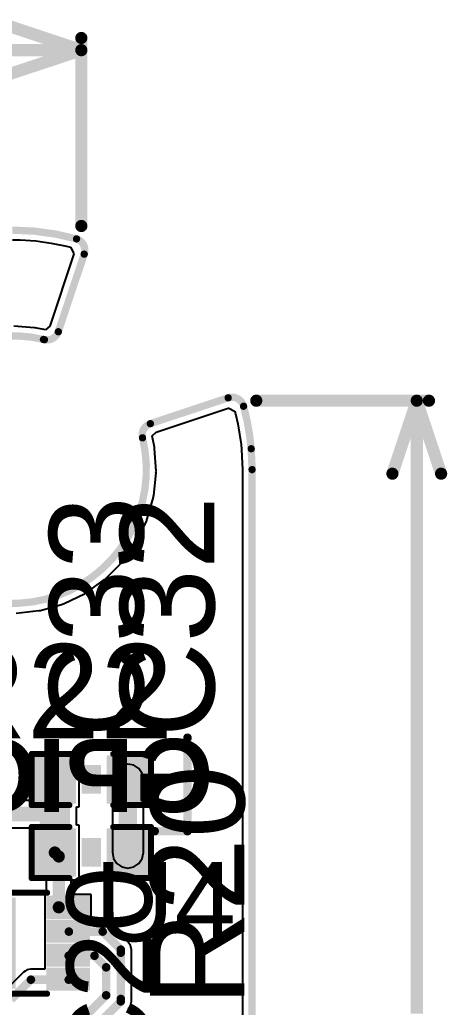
# Model space of a CAD drawing. Header units: inches. Extents: x -1 to 13, y -1.6 to 0.5.
# Drawn here: x 2.899 to 3.25, y -0.363 to 0.449 of the extents above; entities that cross this region are included whole.
import ezdxf

# ---------------------------------------------------------------- set-up
doc = ezdxf.new("R2010")
doc.units = ezdxf.units.IN
doc.header["$MEASUREMENT"] = 0
for name, color, linetype in [('Board_outline', 216, 'Continuous'), ('Bottom Layer', 5, 'Continuous'), ('Bottom Overlay', 54, 'Continuous'), ('Dimensions', 6, 'Continuous'), ('Top Glue Points', 56, 'Continuous'), ('Top Layer', 1, 'Continuous'), ('Top Overlay', 2, 'Continuous'), ('Top Paste', 8, 'Continuous'), ('Top Solder', 216, 'Continuous')]:
    doc.layers.add(name, color=color, linetype=linetype)
doc.styles.add('Arial', font='', dxfattribs={"height": 0.2})
doc.styles.add('Arial_Bold', font='', dxfattribs={"height": 0.2})
doc.styles.get('Arial').set_extended_font_data('Arial')
doc.styles.get('Arial_Bold').set_extended_font_data('Arial', bold=True)

# ---------------------------------------------------------------- blocks, each defined once
blk = doc.blocks.new('CAP_0603_49')
at = {"layer": 'Top Layer'}
for points in [[(-0.015, 0.0175), (-0.015, -0.0175), (-0.045, -0.0175), (-0.045, 0.0175)], [(0.045, 0.0175), (0.045, -0.0175), (0.015, -0.0175), (0.015, 0.0175)]]:
    blk.add_hatch(color=1, dxfattribs=at).paths.add_polyline_path(points)
at = {"layer": 'Top Paste'}
for points in [[(-0.015, 0.0175), (-0.015, -0.0175), (-0.045, -0.0175), (-0.045, 0.0175)], [(0.045, 0.0175), (0.045, -0.0175), (0.015, -0.0175), (0.015, 0.0175)]]:
    blk.add_hatch(color=8, dxfattribs=at).paths.add_polyline_path(points)
at = {"layer": 'Top Solder'}
for points in [[(-0.01264, 0.01986), (-0.01264, -0.01986), (-0.04736, -0.01986), (-0.04736, 0.01986)], [(0.04736, 0.01986), (0.04736, -0.01986), (0.01264, -0.01986), (0.01264, 0.01986)]]:
    blk.add_hatch(color=216, dxfattribs=at).paths.add_polyline_path(points)
at = {"layer": 'Top Overlay', "const_width": 0.005}
for points in [[(-0.049, 0.021), (-0.049, -0.021)], [(-0.018, 0.021), (-0.049, 0.021)], [(0.049, 0.021), (0.018, 0.021)], [(0.049, 0.021), (0.049, -0.021)], [(-0.018, -0.021), (-0.049, -0.021)], [(0.049, -0.021), (0.018, -0.021)]]:
    blk.add_lwpolyline(points, dxfattribs=at)
at = {"layer": 'Top Overlay', "const_width": 0.0025}
for points in [[(-0.05025, 0.021, 1), (-0.04775, 0.021, 1)], [(-0.05025, 0.021, 1), (-0.04775, 0.021, 1)], [(-0.01925, 0.021, 1), (-0.01675, 0.021, 1)], [(0.01675, 0.021, 1), (0.01925, 0.021, 1)], [(0.04775, 0.021, 1), (0.05025, 0.021, 1)], [(0.04775, 0.021, 1), (0.05025, 0.021, 1)], [(-0.05025, -0.021, 1), (-0.04775, -0.021, 1)], [(-0.05025, -0.021, 1), (-0.04775, -0.021, 1)], [(-0.01925, -0.021, 1), (-0.01675, -0.021, 1)], [(0.01675, -0.021, 1), (0.01925, -0.021, 1)], [(0.04775, -0.021, 1), (0.05025, -0.021, 1)], [(0.04775, -0.021, 1), (0.05025, -0.021, 1)]]:
    blk.add_lwpolyline(points, format="xyb", close=True, dxfattribs=at)
blk = doc.blocks.new('CAP_0603_50')
at = {"layer": 'Top Layer'}
for points in [[(-0.015, 0.0175), (-0.015, -0.0175), (-0.045, -0.0175), (-0.045, 0.0175)], [(0.045, 0.0175), (0.045, -0.0175), (0.015, -0.0175), (0.015, 0.0175)]]:
    blk.add_hatch(color=1, dxfattribs=at).paths.add_polyline_path(points)
at = {"layer": 'Top Paste'}
for points in [[(-0.015, 0.0175), (-0.015, -0.0175), (-0.045, -0.0175), (-0.045, 0.0175)], [(0.045, 0.0175), (0.045, -0.0175), (0.015, -0.0175), (0.015, 0.0175)]]:
    blk.add_hatch(color=8, dxfattribs=at).paths.add_polyline_path(points)
at = {"layer": 'Top Solder'}
for points in [[(-0.01264, 0.01986), (-0.01264, -0.01986), (-0.04736, -0.01986), (-0.04736, 0.01986)], [(0.04736, 0.01986), (0.04736, -0.01986), (0.01264, -0.01986), (0.01264, 0.01986)]]:
    blk.add_hatch(color=216, dxfattribs=at).paths.add_polyline_path(points)
at = {"layer": 'Top Overlay', "const_width": 0.005}
for points in [[(-0.049, 0.021), (-0.049, -0.021)], [(-0.018, 0.021), (-0.049, 0.021)], [(0.049, 0.021), (0.018, 0.021)], [(0.049, 0.021), (0.049, -0.021)], [(-0.018, -0.021), (-0.049, -0.021)], [(0.049, -0.021), (0.018, -0.021)]]:
    blk.add_lwpolyline(points, dxfattribs=at)
at = {"layer": 'Top Overlay', "const_width": 0.0025}
for points in [[(-0.05025, 0.021, 1), (-0.04775, 0.021, 1)], [(-0.05025, 0.021, 1), (-0.04775, 0.021, 1)], [(-0.01925, 0.021, 1), (-0.01675, 0.021, 1)], [(0.01675, 0.021, 1), (0.01925, 0.021, 1)], [(0.04775, 0.021, 1), (0.05025, 0.021, 1)], [(0.04775, 0.021, 1), (0.05025, 0.021, 1)], [(-0.05025, -0.021, 1), (-0.04775, -0.021, 1)], [(-0.05025, -0.021, 1), (-0.04775, -0.021, 1)], [(-0.01925, -0.021, 1), (-0.01675, -0.021, 1)], [(0.01675, -0.021, 1), (0.01925, -0.021, 1)], [(0.04775, -0.021, 1), (0.05025, -0.021, 1)], [(0.04775, -0.021, 1), (0.05025, -0.021, 1)]]:
    blk.add_lwpolyline(points, format="xyb", close=True, dxfattribs=at)
blk = doc.blocks.new('8_USON__2X3__126')
at = {"layer": 'Top Layer'}
for points in [[(-0.014, 0.00551), (0.014, 0.00551), (0.014, -0.00551), (-0.014, -0.00551)], [(0.04715, 0.00394), (0.05896, 0.00394), (0.05896, -0.06299), (0.04715, -0.06299)], [(0.09211, 0.00551), (0.12011, 0.00551), (0.12011, -0.00551), (0.09211, -0.00551)], [(-0.014, -0.01417), (0.014, -0.01417), (0.014, -0.0252), (-0.014, -0.0252)], [(0.09211, -0.01417), (0.12011, -0.01417), (0.12011, -0.0252), (0.09211, -0.0252)], [(-0.014, -0.03386), (0.014, -0.03386), (0.014, -0.04488), (-0.014, -0.04488)], [(0.09211, -0.03386), (0.12011, -0.03386), (0.12011, -0.04488), (0.09211, -0.04488)], [(-0.014, -0.05354), (0.014, -0.05354), (0.014, -0.06457), (-0.014, -0.06457)], [(0.09211, -0.05354), (0.12011, -0.05354), (0.12011, -0.06457), (0.09211, -0.06457)]]:
    blk.add_hatch(color=1, dxfattribs=at).paths.add_polyline_path(points)
at = {"layer": 'Top Paste'}
for points in [[(-0.014, 0.00551), (0.014, 0.00551), (0.014, -0.00551), (-0.014, -0.00551)], [(0.04715, 0.00394), (0.05896, 0.00394), (0.05896, -0.06299), (0.04715, -0.06299)], [(0.09211, 0.00551), (0.12011, 0.00551), (0.12011, -0.00551), (0.09211, -0.00551)], [(-0.014, -0.01417), (0.014, -0.01417), (0.014, -0.0252), (-0.014, -0.0252)], [(0.09211, -0.01417), (0.12011, -0.01417), (0.12011, -0.0252), (0.09211, -0.0252)], [(-0.014, -0.03386), (0.014, -0.03386), (0.014, -0.04488), (-0.014, -0.04488)], [(0.09211, -0.03386), (0.12011, -0.03386), (0.12011, -0.04488), (0.09211, -0.04488)], [(-0.014, -0.05354), (0.014, -0.05354), (0.014, -0.06457), (-0.014, -0.06457)], [(0.09211, -0.05354), (0.12011, -0.05354), (0.12011, -0.06457), (0.09211, -0.06457)]]:
    blk.add_hatch(color=8, dxfattribs=at).paths.add_polyline_path(points)
at = {"layer": 'Top Solder'}
for points in [[(-0.018, 0.00951), (0.018, 0.00951), (0.018, -0.00951), (-0.018, -0.00951)], [(0.08811, 0.00951), (0.12411, 0.00951), (0.12411, -0.00951), (0.08811, -0.00951)], [(0.04315, 0.00794), (0.06296, 0.00794), (0.06296, -0.06699), (0.04315, -0.06699)], [(-0.018, -0.01017), (0.018, -0.01017), (0.018, -0.0292), (-0.018, -0.0292)], [(0.08811, -0.01017), (0.12411, -0.01017), (0.12411, -0.0292), (0.08811, -0.0292)], [(-0.018, -0.02986), (0.018, -0.02986), (0.018, -0.04888), (-0.018, -0.04888)], [(0.08811, -0.02986), (0.12411, -0.02986), (0.12411, -0.04888), (0.08811, -0.04888)], [(-0.018, -0.04954), (0.018, -0.04954), (0.018, -0.06857), (-0.018, -0.06857)], [(0.08811, -0.04954), (0.12411, -0.04954), (0.12411, -0.06857), (0.08811, -0.06857)]]:
    blk.add_hatch(color=216, dxfattribs=at).paths.add_polyline_path(points)
at = {"layer": 'Top Overlay'}
for points, const_width in [([(-0.02376, 0.001, 1), (-0.02824, 0.001, 1)], 0.01), ([(0.01259, 0.012, 1), (0.01509, 0.012, 1)], 0.0025), ([(0.08759, 0.012, 1), (0.09009, 0.012, 1)], 0.0025), ([(-0.03074, 0.001, 1), (-0.02574, 0.001, 1)], 0.005), ([(-0.02626, 0.001, 1), (-0.02126, 0.001, 1)], 0.005), ([(0.01259, -0.07106, 1), (0.01509, -0.07106, 1)], 0.0025), ([(0.08759, -0.07106, 1), (0.09009, -0.07106, 1)], 0.0025)]:
    blk.add_lwpolyline(points, format="xyb", close=True, dxfattribs=dict(at, const_width=const_width))
at = {"layer": 'Top Overlay', "const_width": 0.005}
for points in [[(0.01384, 0.012), (0.08884, 0.012)], [(0.01384, -0.07106), (0.08884, -0.07106)]]:
    blk.add_lwpolyline(points, dxfattribs=at)

msp = doc.modelspace()

# ---------------------------------------------------------------- hatches: boundary and pattern name
at = {"layer": 'Top Glue Points'}
for points in [[(2.94993, -0.18723), (2.96567, -0.18723), (2.96567, -0.16361), (2.94993, -0.16361)], [(2.94993, -0.24723), (2.96567, -0.24723), (2.96567, -0.22361), (2.94993, -0.22361)]]:
    msp.add_hatch(color=56, dxfattribs=at).paths.add_polyline_path(points)

# ---------------------------------------------------------------- linework, layer by layer
at = {"layer": 'Board_outline', "const_width": 0.006}
for points in [[(2.89296, 0.27604, -0.067878), (2.94567, 0.26885)], [(2.94567, 0.26885, -0.418187), (2.95196, 0.25632)], [(2.9307, 0.19249, -0.382596), (2.91928, 0.186)], [(2.85819, -0.02517, -0.957292), (2.91849, 0.18619)], [(3.07013, 0.13821, -0.436018), (3.08279, 0.13129)], [(3.08279, 0.13129, -0.045205), (3.08906, 0.09632)], [(2.99982, 0.10529, -0.389655), (3.00627, 0.11694)], [(2.99982, 0.10529, -0.560882), (2.86742, -0.0278)]]:
    msp.add_lwpolyline(points, format="xyb", dxfattribs=at)
at = {"layer": 'Board_outline', "const_width": 0.003}
for points in [[(2.94417, 0.26885, 1), (2.94717, 0.26885, 1)], [(2.94417, 0.26885, 1), (2.94717, 0.26885, 1)], [(2.95046, 0.25632, 1), (2.95346, 0.25632, 1)], [(2.95046, 0.25632, 1), (2.95346, 0.25632, 1)], [(2.9292, 0.19249, 1), (2.9322, 0.19249, 1)], [(2.9292, 0.19249, 1), (2.9322, 0.19249, 1)], [(2.91699, 0.18619, 1), (2.91999, 0.18619, 1)], [(2.91699, 0.18619, 1), (2.91999, 0.18619, 1)], [(2.91778, 0.186, 1), (2.92078, 0.186, 1)], [(2.91778, 0.186, 1), (2.92078, 0.186, 1)], [(3.06863, 0.13821, 1), (3.07163, 0.13821, 1)], [(3.06863, 0.13821, 1), (3.07163, 0.13821, 1)], [(3.08129, 0.13129, 1), (3.08429, 0.13129, 1)], [(3.08129, 0.13129, 1), (3.08429, 0.13129, 1)], [(3.00477, 0.11694, 1), (3.00777, 0.11694, 1)], [(3.00477, 0.11694, 1), (3.00777, 0.11694, 1)], [(2.99832, 0.10529, 1), (3.00132, 0.10529, 1)], [(2.99832, 0.10529, 1), (3.00132, 0.10529, 1)], [(3.08756, 0.09632, 1), (3.09056, 0.09632, 1)], [(3.08756, 0.09632, 1), (3.09056, 0.09632, 1)], [(3.08831, 0.07919, 1), (3.09131, 0.07919, 1)], [(3.08831, 0.07919, 1), (3.09131, 0.07919, 1)]]:
    msp.add_lwpolyline(points, format="xyb", close=True, dxfattribs=at)
at = {"layer": 'Board_outline', "const_width": 0.006}
for points in [[(2.9307, 0.19249), (2.95196, 0.25632)], [(2.91849, 0.18619), (2.91928, 0.186)], [(3.00627, 0.11694), (3.07013, 0.13821)], [(3.08906, 0.09632), (3.08981, 0.07919)], [(3.08981, -1.29876), (3.08981, 0.07919)]]:
    msp.add_lwpolyline(points, dxfattribs=at)
at = {"layer": 'Bottom Layer'}
for p, q in [((2.89296, 0.26801), (2.89936, 0.26801)), ((2.89936, 0.26801), (2.91213, 0.26714)), ((2.91213, 0.26714), (2.92481, 0.26541)), ((2.92481, 0.26541), (2.93735, 0.26283)), ((2.93735, 0.26283), (2.94067, 0.26191)), ((2.94067, 0.26191), (2.94091, 0.26171)), ((2.94091, 0.26171), (2.94354, 0.25659)), ((2.94355, 0.25647), (2.92374, 0.197)), ((2.94354, 0.25659), (2.94355, 0.25647)), ((2.91091, 0.19583), (2.89418, 0.19719)), ((2.91135, 0.1957), (2.91091, 0.19583)), ((2.91182, 0.1957), (2.91135, 0.1957)), ((2.92005, 0.19406), (2.91182, 0.1957)), ((2.92374, 0.197), (2.92005, 0.19406)), ((3.01109, 0.11008), (3.07026, 0.12979)), ((3.07026, 0.12979), (3.07069, 0.12975)), ((3.07069, 0.12975), (3.07548, 0.12713)), ((3.07548, 0.12713), (3.07567, 0.12689)), ((3.07567, 0.12689), (3.07618, 0.12505)), ((3.07618, 0.12505), (3.07806, 0.11673)), ((3.07806, 0.11673), (3.07957, 0.10833)), ((3.00769, 0.10686), (3.01109, 0.11008)), ((3.00953, 0.09767), (3.00769, 0.10686)), ((3.07957, 0.10833), (3.08069, 0.09987)), ((3.00953, 0.09716), (3.00953, 0.09767)), ((3.08069, 0.09987), (3.08105, 0.09579)), ((3.00966, 0.09666), (3.00953, 0.09716)), ((3.01095, 0.07798), (3.00966, 0.09666)), ((3.08105, 0.09579), (3.08178, 0.07901)), ((3.00904, 0.05799), (3.01093, 0.07662)), ((3.01087, 0.0773), (3.01095, 0.07798)), ((3.01093, 0.07662), (3.01087, 0.0773)), ((3.08178, 0.07901), (3.08178, -0.43766)), ((3.00879, 0.05665), (3.00884, 0.05733)), ((3.00884, 0.05733), (3.00904, 0.05799)), ((3.00376, 0.03862), (3.00879, 0.05665)), ((2.99528, 0.02042), (3.00329, 0.03734)), ((3.00329, 0.03734), (3.00345, 0.038)), ((3.00345, 0.038), (3.00376, 0.03862)), ((2.98383, 0.00392), (2.99459, 0.01923)), ((2.99459, 0.01923), (2.99487, 0.01986)), ((2.99487, 0.01986), (2.99528, 0.02042)), ((2.96975, -0.0104), (2.98295, 0.00287)), ((2.98295, 0.00287), (2.98333, 0.00344)), ((2.98333, 0.00344), (2.98383, 0.00392)), ((2.95345, -0.02212), (2.96871, -0.01128)), ((2.96871, -0.01128), (2.96918, -0.01078)), ((2.96918, -0.01078), (2.96975, -0.0104)), ((2.93539, -0.03091), (2.95227, -0.02282)), ((2.95227, -0.02282), (2.95282, -0.02241)), ((2.95282, -0.02241), (2.95345, -0.02212)), ((2.91611, -0.03651), (2.93411, -0.0314)), ((2.93411, -0.0314), (2.93473, -0.03108)), ((2.93473, -0.03108), (2.93539, -0.03091)), ((2.89615, -0.03876), (2.91477, -0.03677)), ((2.91477, -0.03677), (2.91542, -0.03657)), ((2.91542, -0.03657), (2.91611, -0.03651))]:
    msp.add_line(p, q, dxfattribs=at)
at = {"layer": 'Dimensions', "const_width": 0.01}
for points in [[(2.8896, 0.444), (2.9496, 0.424)], [(2.9496, 0.27945), (2.9496, 0.434)], [(1.39122, 0.424), (2.9496, 0.424)], [(2.8896, 0.404), (2.9496, 0.424)], [(3.09321, 0.13583), (3.235, 0.13583)], [(3.205, 0.07583), (3.225, 0.13583)], [(3.225, 0.13583), (3.245, 0.07583)], [(3.225, -0.3681), (3.225, 0.13583)]]:
    msp.add_lwpolyline(points, dxfattribs=at)
at = {"layer": 'Dimensions', "const_width": 0.005}
for points in [[(2.9471, 0.434, 1), (2.9521, 0.434, 1)], [(2.9471, 0.424, 1), (2.9521, 0.424, 1)], [(2.9471, 0.424, 1), (2.9521, 0.424, 1)], [(2.9471, 0.424, 1), (2.9521, 0.424, 1)], [(2.9471, 0.27945, 1), (2.9521, 0.27945, 1)], [(3.09071, 0.13583, 1), (3.09571, 0.13583, 1)], [(3.2225, 0.13583, 1), (3.2275, 0.13583, 1)], [(3.2225, 0.13583, 1), (3.2275, 0.13583, 1)], [(3.2225, 0.13583, 1), (3.2275, 0.13583, 1)], [(3.2325, 0.13583, 1), (3.2375, 0.13583, 1)], [(3.2025, 0.07583, 1), (3.2075, 0.07583, 1)], [(3.2425, 0.07583, 1), (3.2475, 0.07583, 1)]]:
    msp.add_lwpolyline(points, format="xyb", close=True, dxfattribs=at)
at = {"layer": 'Top Layer'}
for p, q in [((2.89296, 0.26801), (2.89936, 0.26801)), ((2.89936, 0.26801), (2.91213, 0.26714)), ((2.91213, 0.26714), (2.92481, 0.26541)), ((2.92481, 0.26541), (2.93735, 0.26283)), ((2.93735, 0.26283), (2.94067, 0.26191)), ((2.94067, 0.26191), (2.94091, 0.26171)), ((2.94091, 0.26171), (2.94354, 0.25659)), ((2.94355, 0.25647), (2.92374, 0.197)), ((2.94354, 0.25659), (2.94355, 0.25647)), ((2.91091, 0.19583), (2.89418, 0.19719)), ((2.91135, 0.1957), (2.91091, 0.19583)), ((2.91182, 0.1957), (2.91135, 0.1957)), ((2.92005, 0.19406), (2.91182, 0.1957)), ((2.92374, 0.197), (2.92005, 0.19406)), ((3.01109, 0.11008), (3.07026, 0.12979)), ((3.07026, 0.12979), (3.07069, 0.12975)), ((3.07069, 0.12975), (3.07548, 0.12713)), ((3.07548, 0.12713), (3.07567, 0.12689)), ((3.07567, 0.12689), (3.07618, 0.12505)), ((3.07618, 0.12505), (3.07806, 0.11673)), ((3.07806, 0.11673), (3.07957, 0.10833)), ((3.00769, 0.10686), (3.01109, 0.11008)), ((3.00953, 0.09767), (3.00769, 0.10686)), ((3.07957, 0.10833), (3.08069, 0.09987)), ((3.00953, 0.09716), (3.00953, 0.09767)), ((3.08069, 0.09987), (3.08105, 0.09579)), ((3.00966, 0.09666), (3.00953, 0.09716)), ((3.01095, 0.07798), (3.00966, 0.09666)), ((3.08105, 0.09579), (3.08178, 0.07901)), ((3.00904, 0.05799), (3.01093, 0.07662)), ((3.01087, 0.0773), (3.01095, 0.07798)), ((3.01093, 0.07662), (3.01087, 0.0773)), ((3.08178, 0.07901), (3.08178, -0.43766)), ((3.00879, 0.05665), (3.00884, 0.05733)), ((3.00884, 0.05733), (3.00904, 0.05799)), ((3.00376, 0.03862), (3.00879, 0.05665)), ((2.99528, 0.02042), (3.00329, 0.03734)), ((3.00329, 0.03734), (3.00345, 0.038)), ((3.00345, 0.038), (3.00376, 0.03862)), ((2.98383, 0.00392), (2.99459, 0.01923)), ((2.99459, 0.01923), (2.99487, 0.01986)), ((2.99487, 0.01986), (2.99528, 0.02042)), ((2.96975, -0.0104), (2.98295, 0.00287)), ((2.98295, 0.00287), (2.98333, 0.00344)), ((2.98333, 0.00344), (2.98383, 0.00392)), ((2.95345, -0.02212), (2.96871, -0.01128)), ((2.96871, -0.01128), (2.96918, -0.01078)), ((2.96918, -0.01078), (2.96975, -0.0104)), ((2.93539, -0.03091), (2.95227, -0.02282)), ((2.95227, -0.02282), (2.95282, -0.02241)), ((2.95282, -0.02241), (2.95345, -0.02212)), ((2.91611, -0.03651), (2.93411, -0.0314)), ((2.93411, -0.0314), (2.93473, -0.03108)), ((2.93473, -0.03108), (2.93539, -0.03091)), ((2.89615, -0.03876), (2.91477, -0.03677)), ((2.91477, -0.03677), (2.91542, -0.03657)), ((2.91542, -0.03657), (2.91611, -0.03651)), ((2.9478, -0.15311), (2.9078, -0.15311)), ((2.9078, -0.15311), (2.9078, -0.19278)), ((2.9478, -0.19811), (2.9478, -0.15311)), ((2.97879, -0.1666), (2.97603, -0.17073)), ((2.98292, -0.16384), (2.97879, -0.1666)), ((2.9878, -0.16287), (2.98292, -0.16384)), ((2.99268, -0.16384), (2.9878, -0.16287)), ((2.99681, -0.1666), (2.99268, -0.16384)), ((2.99957, -0.17073), (2.99681, -0.1666)), ((2.97603, -0.17073), (2.97506, -0.17561)), ((2.97506, -0.17561), (2.97506, -0.23561)), ((3.00054, -0.17561), (2.99957, -0.17073)), ((3.00054, -0.23561), (3.00054, -0.17561)), ((2.9078, -0.19278), (2.8844, -0.19278)), ((2.94564, -0.21311), (2.94564, -0.19811)), ((2.94564, -0.19811), (2.9478, -0.19811)), ((2.8803, -0.21522), (2.9078, -0.21522)), ((2.9078, -0.21522), (2.9078, -0.25811)), ((2.9478, -0.21311), (2.94564, -0.21311)), ((2.9478, -0.25811), (2.9478, -0.21311)), ((2.97506, -0.23561), (2.97603, -0.24049)), ((2.97603, -0.24049), (2.97879, -0.24462)), ((2.99681, -0.24462), (2.99957, -0.24049)), ((2.99957, -0.24049), (3.00054, -0.23561)), ((2.97879, -0.24462), (2.98292, -0.24738)), ((2.98292, -0.24738), (2.9878, -0.24835)), ((2.9878, -0.24835), (2.99268, -0.24738)), ((2.99268, -0.24738), (2.99681, -0.24462)), ((2.9078, -0.25811), (2.92085, -0.25811)), ((2.92085, -0.25811), (2.92085, -0.27012)), ((2.94125, -0.27012), (2.94125, -0.25811)), ((2.94125, -0.25811), (2.9478, -0.25811)), ((2.92085, -0.27012), (2.91973, -0.27012)), ((2.91973, -0.27012), (2.91973, -0.29114)), ((2.95773, -0.27012), (2.94125, -0.27012)), ((2.95773, -0.29196), (2.95773, -0.27012)), ((2.91973, -0.29114), (2.91973, -0.33149)), ((2.96713, -0.29196), (2.95773, -0.29196)), ((2.97045, -0.29262), (2.96713, -0.29196)), ((2.97326, -0.29449), (2.97045, -0.29262)), ((2.98813, -0.30936), (2.97326, -0.29449)), ((2.99001, -0.31217), (2.98813, -0.30936)), ((2.99067, -0.31549), (2.99001, -0.31217)), ((2.99067, -0.35797), (2.99067, -0.31549)), ((2.9049, -0.33215), (2.9036, -0.33302)), ((2.90642, -0.33184), (2.9049, -0.33214)), ((2.9049, -0.33214), (2.9049, -0.33214)), ((2.9049, -0.33214), (2.9049, -0.33215)), ((2.90821, -0.33149), (2.90642, -0.33184)), ((2.91973, -0.33149), (2.90821, -0.33149)), ((2.90209, -0.33402), (2.88825, -0.34786)), ((2.9036, -0.33302), (2.90209, -0.33402)), ((2.98813, -0.3641), (2.99001, -0.36129)), ((2.99001, -0.36129), (2.99067, -0.35797))]:
    msp.add_line(p, q, dxfattribs=at)
for points, const_width in [([(2.9278, -0.23561), (2.9278, -0.17561)], 0.025), ([(2.9878, -0.23561), (2.9878, -0.17561)], 0.015), ([(2.83119, -0.204), (2.9219, -0.204)], 0.012), ([(2.9278, -0.23561), (2.93105, -0.23886)], 0.01), ([(2.93105, -0.28063), (2.93105, -0.23886)], 0.01), ([(2.93936, -0.30062), (2.96713, -0.30062)], 0.007), ([(2.96713, -0.30062), (2.982, -0.31549)], 0.007), ([(2.982, -0.318), (2.982, -0.31549)], 0.007), ([(2.982, -0.356), (2.982, -0.318)], 0.007), ([(2.93921, -0.32046), (2.96046, -0.32046)], 0.007), ([(2.96046, -0.32046), (2.97, -0.33)], 0.007), ([(2.97, -0.353), (2.97, -0.33)], 0.007), ([(2.89183, -0.35652), (2.90821, -0.34015)], 0.007), ([(2.90821, -0.34015), (2.93921, -0.34015)], 0.007), ([(2.95448, -0.36852), (2.97, -0.353)], 0.007), ([(2.95945, -0.38052), (2.982, -0.35797)], 0.007), ([(2.982, -0.35797), (2.982, -0.356)], 0.007)]:
    msp.add_lwpolyline(points, dxfattribs=dict(at, const_width=const_width))
for points, const_width in [([(2.92155, -0.17561, 1), (2.93405, -0.17561, 1)], 0.0125), ([(2.98405, -0.17561, 1), (2.99155, -0.17561, 1)], 0.0075), ([(2.9189, -0.204, 1), (2.9249, -0.204, 1)], 0.006), ([(2.92155, -0.23561, 1), (2.93405, -0.23561, 1)], 0.0125), ([(2.9253, -0.23561, 1), (2.9303, -0.23561, 1)], 0.005), ([(2.92855, -0.23886, 1), (2.93355, -0.23886, 1)], 0.005), ([(2.92855, -0.23886, 1), (2.93355, -0.23886, 1)], 0.005), ([(2.98405, -0.23561, 1), (2.99155, -0.23561, 1)], 0.0075), ([(2.92855, -0.28063, 1), (2.93355, -0.28063, 1)], 0.005), ([(2.93761, -0.30062, 1), (2.94111, -0.30062, 1)], 0.0035), ([(2.96538, -0.30062, 1), (2.96888, -0.30062, 1)], 0.0035), ([(2.96538, -0.30062, 1), (2.96888, -0.30062, 1)], 0.0035), ([(2.98025, -0.31549, 1), (2.98375, -0.31549, 1)], 0.0035), ([(2.98025, -0.31549, 1), (2.98375, -0.31549, 1)], 0.0035), ([(2.98025, -0.318, 1), (2.98375, -0.318, 1)], 0.0035), ([(2.98025, -0.318, 1), (2.98375, -0.318, 1)], 0.0035), ([(2.93746, -0.32046, 1), (2.94096, -0.32046, 1)], 0.0035), ([(2.95871, -0.32046, 1), (2.96221, -0.32046, 1)], 0.0035), ([(2.95871, -0.32046, 1), (2.96221, -0.32046, 1)], 0.0035), ([(2.96825, -0.33, 1), (2.97175, -0.33, 1)], 0.0035), ([(2.96825, -0.33, 1), (2.97175, -0.33, 1)], 0.0035), ([(2.90646, -0.34015, 1), (2.90996, -0.34015, 1)], 0.0035), ([(2.90646, -0.34015, 1), (2.90996, -0.34015, 1)], 0.0035), ([(2.93746, -0.34015, 1), (2.94096, -0.34015, 1)], 0.0035), ([(2.96825, -0.353, 1), (2.97175, -0.353, 1)], 0.0035), ([(2.96825, -0.353, 1), (2.97175, -0.353, 1)], 0.0035), ([(2.98025, -0.356, 1), (2.98375, -0.356, 1)], 0.0035), ([(2.98025, -0.356, 1), (2.98375, -0.356, 1)], 0.0035), ([(2.98025, -0.35797, 1), (2.98375, -0.35797, 1)], 0.0035), ([(2.98025, -0.35797, 1), (2.98375, -0.35797, 1)], 0.0035)]:
    msp.add_lwpolyline(points, format="xyb", close=True, dxfattribs=dict(at, const_width=const_width))
at = {"layer": 'Top Overlay', "const_width": 0.007}
for points in [[(3.03675, -0.21811), (3.03675, -0.14125)], [(3.0098, -0.21811), (3.03675, -0.21811)]]:
    msp.add_lwpolyline(points, dxfattribs=at)
at = {"layer": 'Top Overlay', "const_width": 0.0035}
for points in [[(3.035, -0.14125, 1), (3.0385, -0.14125, 1)], [(3.00805, -0.21811, 1), (3.01155, -0.21811, 1)], [(3.035, -0.21811, 1), (3.0385, -0.21811, 1)], [(3.035, -0.21811, 1), (3.0385, -0.21811, 1)]]:
    msp.add_lwpolyline(points, format="xyb", close=True, dxfattribs=at)

# ---------------------------------------------------------------- block references
at = {"rotation": 180}
for name, p in [('CAP_0603_50', (2.9578, -0.17561)), ('CAP_0603_49', (2.9578, -0.23561))]:
    msp.add_blockref(name, p, dxfattribs=at)
msp.add_blockref('8_USON__2X3__126', (2.83262, -0.28063))

# ---------------------------------------------------------------- texts
at = {"layer": 'Bottom Overlay', "style": 'Arial_Bold', "text_generation_flag": 2}
msp.add_text('GPIO1', height=0.06, rotation=360, dxfattribs=at).set_placement((3.058, -0.2023))
at = {"layer": 'Top Overlay', "style": 'Arial'}
for s, height, p in [('C33', 0.0775, (3.00063, -0.14125)), ('C32', 0.0775, (3.05883, -0.14103)), ('R20', 0.0775, (3.08353, -0.36219)), ('C20', 0.07, (3.00744, -0.42637))]:
    msp.add_text(s, height=height, rotation=90, dxfattribs=at).set_placement(p)
for s, height, p in [('R22', 0.0775, (2.82664, -0.14175)), ('U4', 0.065, (2.96052, -0.30848))]:
    msp.add_text(s, height=height, dxfattribs=at).set_placement(p)

doc.saveas('drawing.dxf')
